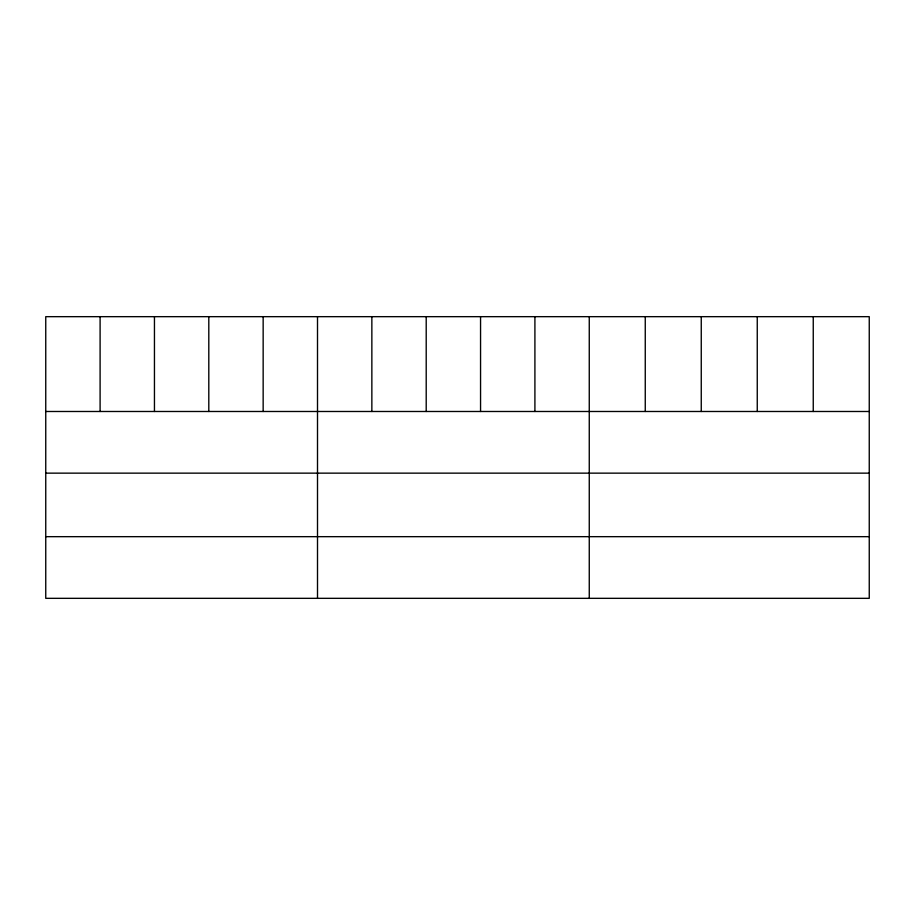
<?xml version="1.0" encoding="UTF-8"?>
<svg xmlns="http://www.w3.org/2000/svg" width="915" height="915" viewBox="0 0 915 915"><rect width="100%" height="100%" fill="white"/><g stroke="black" fill="none" stroke-linecap="round" stroke-linejoin="round"><path stroke-width="1.37" d="M869.25 473.147L869.25 316.67L45.75 316.67L45.75 598.33L869.25 598.33L869.25 473.147L45.75 473.147M45.75 411.487L869.25 411.487M45.75 536.67L869.25 536.67M813.252 316.67L813.252 411.487M757.254 316.67L757.254 411.487M701.256 316.67L701.256 411.487M645.258 316.67L645.258 411.487M589.26 316.67L589.26 598.33M534.909 316.67L534.909 411.487M480.558 316.67L480.558 411.487M426.207 316.67L426.207 411.487M371.856 316.67L371.856 411.487M317.505 316.67L317.505 598.33M263.154 316.67L263.154 411.487M208.803 316.67L208.803 411.487M154.452 316.67L154.452 411.487M100.101 316.67L100.101 411.487"/></g></svg>
